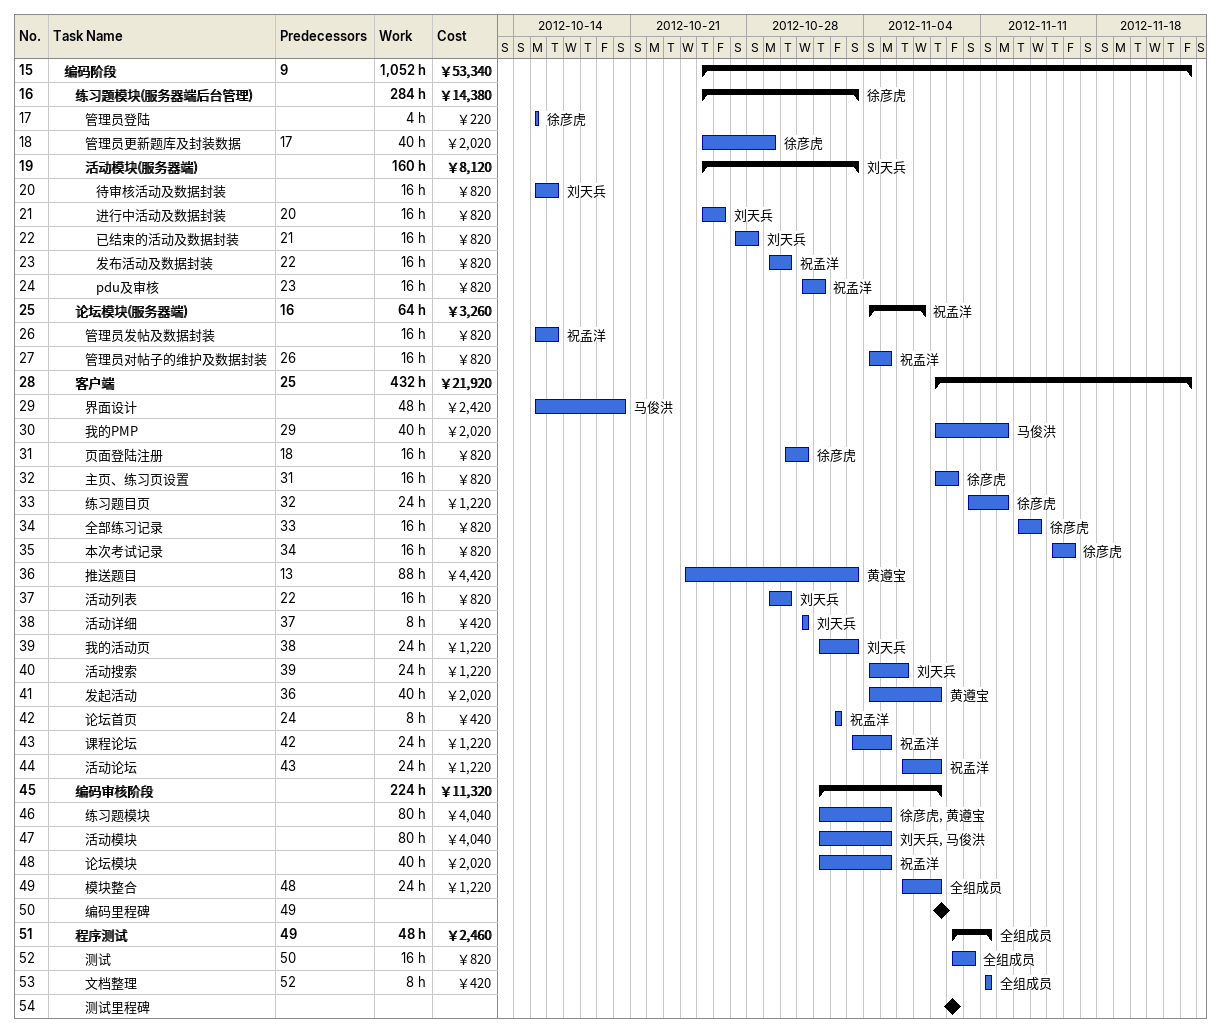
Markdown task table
| ID | Level | Task | Start | Finish | Predecessors | Resources | Work (h) | Cost (￥) |
|---|---|---|---|---|---|---|---|---|
| 15 | 2 | **编码阶段** | 2012-10-25 | 2012-11-23 | 9 |  | 1052 | 53340 |
| 16 | 3 | **练习题模块(服务器端后台管理)** | 2012-10-25 | 2012-11-03 |  | 徐彦虎 | 284 | 14380 |
| 17 | 4 | 管理员登陆 | 2012-10-15 | 2012-10-15 |  | 徐彦虎 | 4 | 220 |
| 18 | 4 | 管理员更新题库及封装数据 | 2012-10-25 | 2012-10-29 | 17 | 徐彦虎 | 40 | 2020 |
| 19 | 4 | **活动模块(服务器端)** | 2012-10-25 | 2012-11-03 |  | 刘天兵 | 160 | 8120 |
| 20 | 5 | 待审核活动及数据封装 | 2012-10-15 | 2012-10-16 |  | 刘天兵 | 16 | 820 |
| 21 | 5 | 进行中活动及数据封装 | 2012-10-25 | 2012-10-26 | 20 | 刘天兵 | 16 | 820 |
| 22 | 5 | 已结束的活动及数据封装 | 2012-10-27 | 2012-10-28 | 21 | 刘天兵 | 16 | 820 |
| 23 | 5 | 发布活动及数据封装 | 2012-10-29 | 2012-10-30 | 22 | 祝孟洋 | 16 | 820 |
| 24 | 5 | pdu及审核 | 2012-10-31 | 2012-11-01 | 23 | 祝孟洋 | 16 | 820 |
| 25 | 3 | **论坛模块(服务器端)** | 2012-11-04 | 2012-11-07 | 16 | 祝孟洋 | 64 | 3260 |
| 26 | 4 | 管理员发帖及数据封装 | 2012-10-15 | 2012-10-16 |  | 祝孟洋 | 16 | 820 |
| 27 | 4 | 管理员对帖子的维护及数据封装 | 2012-11-04 | 2012-11-05 | 26 | 祝孟洋 | 16 | 820 |
| 28 | 3 | **客户端** | 2012-11-08 | 2012-11-23 | 25 |  | 432 | 21920 |
| 29 | 4 | 界面设计 | 2012-10-15 | 2012-10-20 |  | 马俊洪 | 48 | 2420 |
| 30 | 4 | 我的PMP | 2012-11-08 | 2012-11-12 | 29 | 马俊洪 | 40 | 2020 |
| 31 | 4 | 页面登陆注册 | 2012-10-30 | 2012-10-31 | 18 | 徐彦虎 | 16 | 820 |
| 32 | 4 | 主页、练习页设置 | 2012-11-08 | 2012-11-09 | 31 | 徐彦虎 | 16 | 820 |
| 33 | 4 | 练习题目页 | 2012-11-10 | 2012-11-12 | 32 | 徐彦虎 | 24 | 1220 |
| 34 | 4 | 全部练习记录 | 2012-11-13 | 2012-11-14 | 33 | 徐彦虎 | 16 | 820 |
| 35 | 4 | 本次考试记录 | 2012-11-15 | 2012-11-16 | 34 | 徐彦虎 | 16 | 820 |
| 36 | 4 | 推送题目 | 2012-10-24 | 2012-11-03 | 13 | 黄遵宝 | 88 | 4420 |
| 37 | 4 | 活动列表 | 2012-10-29 | 2012-10-30 | 22 | 刘天兵 | 16 | 820 |
| 38 | 4 | 活动详细 | 2012-10-31 | 2012-10-31 | 37 | 刘天兵 | 8 | 420 |
| 39 | 4 | 我的活动页 | 2012-11-01 | 2012-11-03 | 38 | 刘天兵 | 24 | 1220 |
| 40 | 4 | 活动搜索 | 2012-11-04 | 2012-11-06 | 39 | 刘天兵 | 24 | 1220 |
| 41 | 4 | 发起活动 | 2012-11-04 | 2012-11-08 | 36 | 黄遵宝 | 40 | 2020 |
| 42 | 4 | 论坛首页 | 2012-11-02 | 2012-11-02 | 24 | 祝孟洋 | 8 | 420 |
| 43 | 4 | 课程论坛 | 2012-11-03 | 2012-11-05 | 42 | 祝孟洋 | 24 | 1220 |
| 44 | 4 | 活动论坛 | 2012-11-06 | 2012-11-08 | 43 | 祝孟洋 | 24 | 1220 |
| 45 | 3 | **编码审核阶段** | 2012-11-01 | 2012-11-08 |  |  | 224 | 11320 |
| 46 | 4 | 练习题模块 | 2012-11-01 | 2012-11-05 |  | 徐彦虎, 黄遵宝 | 80 | 4040 |
| 47 | 4 | 活动模块 | 2012-11-01 | 2012-11-05 |  | 刘天兵, 马俊洪 | 80 | 4040 |
| 48 | 4 | 论坛模块 | 2012-11-01 | 2012-11-05 |  | 祝孟洋 | 40 | 2020 |
| 49 | 4 | 模块整合 | 2012-11-06 | 2012-11-08 | 48 | 全组成员 | 24 | 1220 |
| 50 | 4 | 编码里程碑 (milestone) | 2012-11-08 | 2012-11-08 | 49 |  |  |  |
| 51 | 3 | **程序测试** | 2012-11-09 | 2012-11-11 | 49 | 全组成员 | 48 | 2460 |
| 52 | 4 | 测试 | 2012-11-09 | 2012-11-10 | 50 | 全组成员 | 16 | 820 |
| 53 | 4 | 文档整理 | 2012-11-11 | 2012-11-11 | 52 | 全组成员 | 8 | 420 |
| 54 | 4 | 测试里程碑 (milestone) | 2012-11-09 | 2012-11-09 |  |  |  |  |
